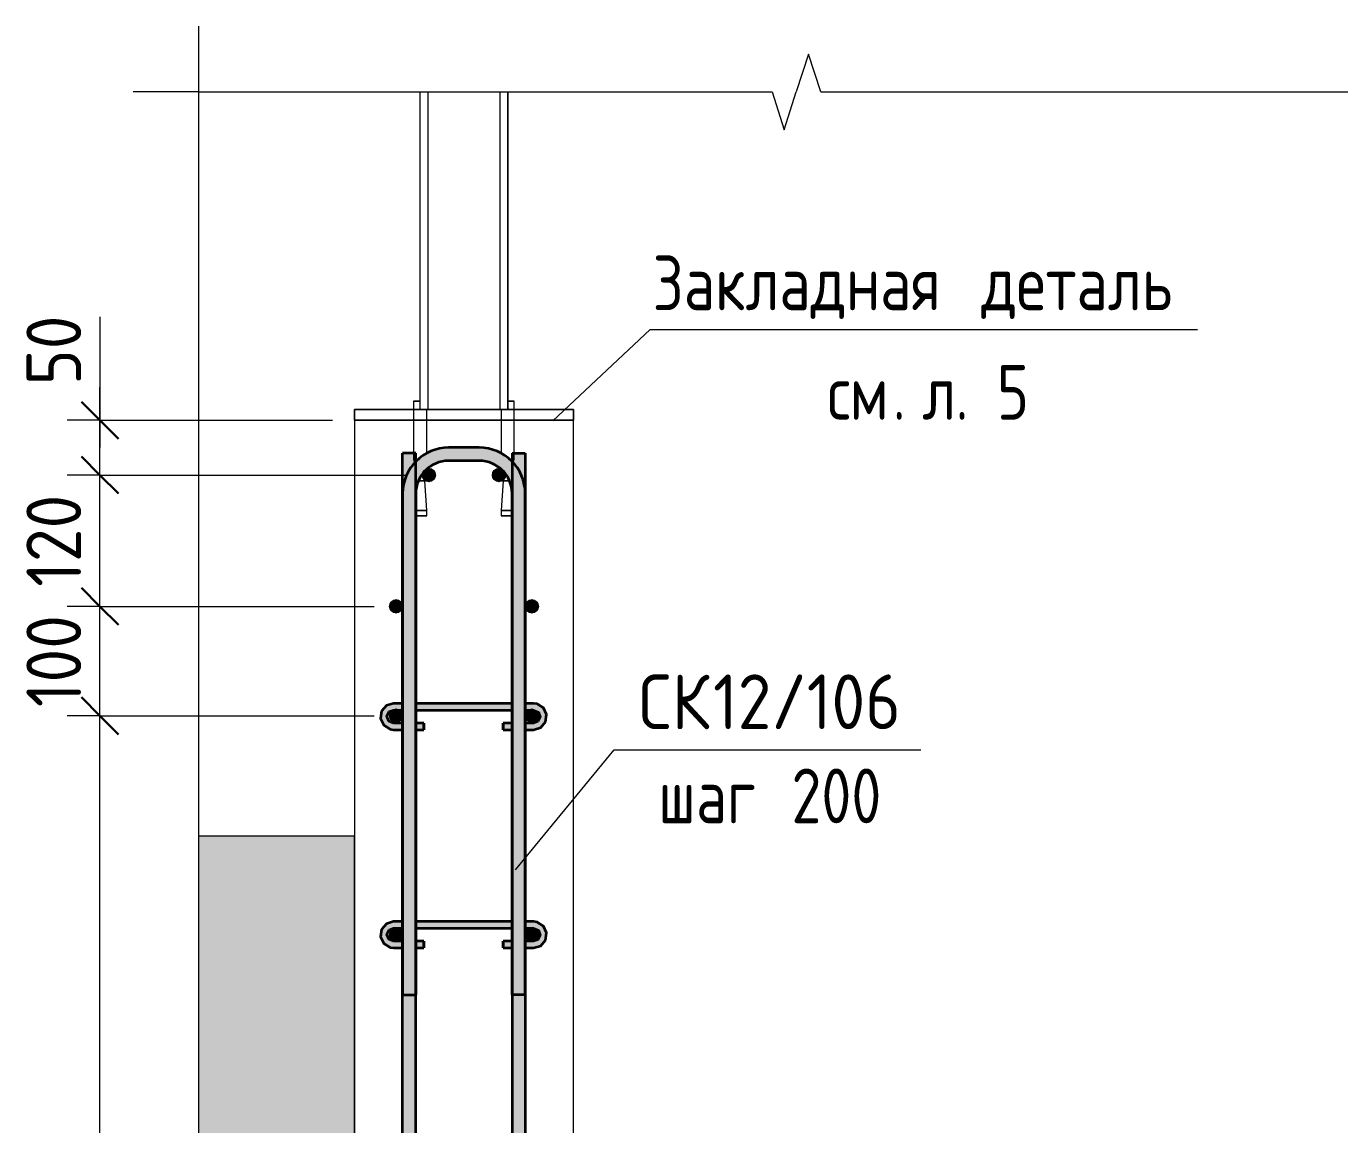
# Model space of a CAD drawing. Header units: millimetres. Extents: x -6516 to 17647, y -4389 to 6814.
# Drawn here: x 10620 to 11820, y -344 to 660 of the extents above; entities that cross this region are included whole.
import ezdxf

# ---------------------------------------------------------------- set-up
doc = ezdxf.new("R2010")
doc.units = ezdxf.units.MM
for name, color, linetype, lineweight in [('AA_Dim', 7, 'Continuous', 9), ('AA_Dim-20', 7, 'Continuous', 9), ('AA_Oformlenie', 7, 'Continuous', 9), ('AA_Vinoska', 7, 'Continuous', 9), ('AF_Balki', 7, 'Continuous', 20), ('AF_Stena_Опалубка', 253, 'Continuous', 20), ('KR_Armatura', 7, 'Continuous', 20), ('KR_Armatura_Tonkie', 7, 'Continuous', 20), ('KR_Colonna_KG', 7, 'Continuous', 20), ('KR_Detal', 7, 'Continuous', 20), ('KR_Fundament', 7, 'Continuous', 20)]:
    doc.layers.add(name, color=color, linetype=linetype, lineweight=lineweight)
doc.styles.add('GOST Common', font='GOST_Common.ttf', dxfattribs={"width": 0.85, "height": 50})
doc.styles.add('ISOCPEUR_1', font='isocpeur.TTF', dxfattribs={"width": 0.9, "height": 50})
doc.styles.add('ISOCPEUR_3', font='isocpeur.TTF', dxfattribs={"width": 0.8, "height": 50})
doc.dimstyles.new('05_Округл_1мм__прозр_', dxfattribs={"dimscale": 304.8, "dimtxt": 50.137748, "dimasz": 0.111549, "dimexe": 0.098425, "dimexo": 0.065617, "dimgap": 0.006562, "dimtad": 1, "dimdec": 0, "dimdsep": 46, "dimtxsty": 'ISOCPEUR_1', "dimblk1": 'OBLIQUE', "dimblk2": 'OBLIQUE', "dimsah": 1, "dimcen": 0.09, "dimdle": 0.098425, "dimazin": 0, "dimtfac": 1, "dimtdec": 4, "dimtix": 1, "dimtmove": 0, "dimatfit": 3, "dimfxl": 1, "dimtvp": 1, "dimtolj": 1, "dimtzin": 0, "dimlwd": 18, "dimlwe": 18, "dimarcsym": 2})
doc.dimstyles.new('05_Округл_1мм__прозр__1', dxfattribs={"dimscale": 304.8, "dimtxt": 50.137748, "dimasz": 0.111549, "dimexe": 0.098425, "dimexo": 0.065617, "dimgap": 0.006562, "dimtad": 1, "dimdec": 0, "dimdsep": 46, "dimtxsty": 'ISOCPEUR_1', "dimblk1": 'OBLIQUE', "dimblk2": 'OBLIQUE', "dimsah": 1, "dimcen": 0.09, "dimdle": 0.098425, "dimazin": 0, "dimtfac": 1, "dimtdec": 4, "dimtix": 1, "dimtmove": 1, "dimatfit": 3, "dimfxl": 1, "dimtvp": 1, "dimtolj": 1, "dimtzin": 0, "dimlwd": 18, "dimlwe": 18, "dimarcsym": 2})

# ---------------------------------------------------------------- blocks, each defined once
blk = doc.blocks.new('354_Прокат Лист _НесКаркас_РабПлоск_ - 354_Прокат Лист _НесКаркас_РабПлоск_-4002182-КР_РЗ_Арм_2')
at = {"layer": 'AF_Balki'}
for p, q in [((-21190.1, 310), (-21190.1, 300)), ((-20990.1, 310), (-21190.1, 310)), ((-21190.1, 310), (-20990.1, 310)), ((-21190.1, 300), (-21190.1, 310)), ((-21190.1, 300), (-20990.1, 300)), ((-20990.1, 300), (-21190.1, 300)), ((-20990.1, 300), (-20990.1, 310)), ((-20990.1, 310), (-20990.1, 300))]:
    blk.add_line(p, q, dxfattribs=at)
blk = doc.blocks.new('243_Профиль гнутый сварной квадратный _НесКол_2ур_ - 80х6-3877248-КР_РЗ_Арм_2')
at = {"layer": 'KR_Colonna_KG', "lineweight": 9}
for p, q in [((-21123.1, 600), (-21123.1, 310)), ((-21057.1, 310), (-21057.1, 600))]:
    blk.add_line(p, q, dxfattribs=at)
blk = doc.blocks.new('350_Шпилька массив _НесАрм_РабПлоск_ - 350_Шпилька массив _НесАрм_РабПлоск_-3969013-КР_РЗ_Арм_2')
at = {"layer": 'KR_Armatura_Tonkie', "lineweight": 35}
for points in [[(-21154.4, 17.4), (-21154.4, 23.3), (-21159.6, 26.3), (-21159.6, 32.3), (-21154.4, 35.4), (-21154.4, 41.2), (-21158, 39.8), (-21162.9, 37.8), (-21166.4, 29.3), (-21162.9, 20.8), (-21155.3, 17.7)], [(-21026.4, 17.4), (-21022.8, 18.8), (-21017.9, 20.8), (-21014.4, 29.3), (-21017.9, 37.8), (-21026.4, 41.2), (-21026.4, 35.3), (-21021.2, 32.3), (-21021.2, 26.3), (-21026.4, 23.2), (-21026.4, 17.7)], [(-21154.4, -181.9), (-21154.4, -176), (-21159.6, -173), (-21159.6, -167), (-21154.4, -163.9), (-21154.4, -158.2), (-21158, -159.5), (-21162.9, -161.6), (-21166.4, -170), (-21162.9, -178.5), (-21155.3, -181.6)], [(-21026.4, -181.9), (-21022.8, -180.5), (-21017.9, -178.5), (-21014.4, -170), (-21017.9, -161.6), (-21026.4, -158.2), (-21026.4, -164), (-21021.2, -167), (-21021.2, -173), (-21026.4, -176.2), (-21026.4, -181.6)]]:
    blk.add_hatch(color=256, dxfattribs=at).paths.add_polyline_path(points)
h = blk.add_hatch(color=256, dxfattribs=at)
h.paths.add_polyline_path([(-21079, 35.3), (-21046.1, 35.4), (-21046.1, 41.3), (-21134.1, 41.1), (-21134.1, 35.3), (-21117.7, 35.3)])
h.paths.add_polyline_path([(-21146.1, 35.3), (-21146.1, 41.3), (-21154.4, 41.2), (-21154.4, 35.3), (-21153.6, 35.3)])
h.paths.add_polyline_path([(-21026.4, 35.3), (-21026.4, 41.3), (-21034.1, 41.2), (-21034.1, 35.3)])
h = blk.add_hatch(color=256, dxfattribs=at)
h.paths.add_polyline_path([(-21154.4, 17.3), (-21146.1, 17.5), (-21146.1, 23.3), (-21154.4, 23.2), (-21154.4, 17.4)])
h.paths.add_polyline_path([(-21126.7, 17.3), (-21126.7, 23.3), (-21134.1, 23.1), (-21134.1, 17.3)])
h = blk.add_hatch(color=256, dxfattribs=at)
h.paths.add_polyline_path([(-21054.1, 17.3), (-21046.1, 17.5), (-21046.1, 23.3), (-21054.1, 23.2), (-21054.1, 17.4)])
h.paths.add_polyline_path([(-21026.4, 17.3), (-21026.4, 23.3), (-21034.1, 23.1), (-21034.1, 17.3)])
h = blk.add_hatch(color=256, dxfattribs=at)
h.paths.add_polyline_path([(-21153.6, -164), (-21146.1, -163.9), (-21146.1, -158), (-21154.4, -158.2), (-21154.4, -164)])
h.paths.add_polyline_path([(-21026.4, -164), (-21026.4, -158), (-21034.1, -158.2), (-21034.1, -164), (-21030.6, -164)])
h.paths.add_polyline_path([(-21117.7, -164), (-21046.1, -163.9), (-21046.1, -158), (-21134.1, -158.2), (-21134.1, -164)])
h = blk.add_hatch(color=256, dxfattribs=at)
h.paths.add_polyline_path([(-21134.1, -182), (-21126.7, -181.9), (-21126.7, -176), (-21134.1, -176.2), (-21134.1, -182)])
h.paths.add_polyline_path([(-21146.1, -182), (-21146.1, -176), (-21154.4, -176.2), (-21154.4, -182)])
h = blk.add_hatch(color=256, dxfattribs=at)
h.paths.add_polyline_path([(-21046.1, -182), (-21046.1, -176), (-21054.1, -176.2), (-21054.1, -182)])
h.paths.add_polyline_path([(-21034.1, -182), (-21026.4, -181.9), (-21026.4, -176), (-21034.1, -176.2), (-21034.1, -182)])
for p, q in [((-21146.1, 41.3), (-21154.4, 41.3)), ((-21046.1, 41.3), (-21134.1, 41.3)), ((-21026.4, 41.3), (-21034.1, 41.3)), ((-21154.4, 35.3), (-21146.1, 35.3)), ((-21134.1, 35.3), (-21046.1, 35.3)), ((-21034.1, 35.3), (-21026.4, 35.3)), ((-21146.1, 23.3), (-21154.4, 23.3)), ((-21154.4, 17.3), (-21146.1, 17.3)), ((-21126.7, 23.3), (-21134.1, 23.3)), ((-21134.1, 17.3), (-21126.7, 17.3)), ((-21126.7, 23.3), (-21126.7, 17.3)), ((-21126.7, 17.4), (-21126.7, 23.2)), ((-21046.1, 23.3), (-21054.1, 23.3)), ((-21054.1, 17.3), (-21054.1, 23.3)), ((-21054.1, 23.2), (-21054.1, 17.4)), ((-21054.1, 17.3), (-21046.1, 17.3)), ((-21026.4, 23.3), (-21034.1, 23.3)), ((-21034.1, 17.3), (-21026.4, 17.3)), ((-21146.1, -158), (-21154.4, -158)), ((-21154.4, -164), (-21146.1, -164)), ((-21046.1, -158), (-21134.1, -158)), ((-21134.1, -164), (-21046.1, -164)), ((-21026.4, -158), (-21034.1, -158)), ((-21034.1, -164), (-21026.4, -164)), ((-21146.1, -176), (-21154.4, -176)), ((-21126.7, -176), (-21134.1, -176)), ((-21126.7, -176), (-21126.7, -182)), ((-21126.7, -181.9), (-21126.7, -176.2)), ((-21046.1, -176), (-21054.1, -176)), ((-21054.1, -182), (-21054.1, -176)), ((-21054.1, -176.2), (-21054.1, -181.9)), ((-21026.4, -176), (-21034.1, -176)), ((-21154.4, -182), (-21146.1, -182)), ((-21134.1, -182), (-21126.7, -182)), ((-21054.1, -182), (-21046.1, -182)), ((-21034.1, -182), (-21026.4, -182))]:
    blk.add_line(p, q, dxfattribs=at)
at = {"layer": 'KR_Armatura_Tonkie', "lineweight": 35, "flags": 128}
for points in [[(-21154.4, 41.3), (-21160.9, 39.3), (-21165.4, 34.2), (-21166.3, 27.5), (-21163.4, 21.3), (-21157.6, 17.7), (-21154.4, 17.3)], [(-21026.4, 17.3), (-21019.9, 19.2), (-21015.5, 24.4), (-21014.6, 31.1), (-21017.4, 37.2), (-21023.2, 40.8), (-21026.4, 41.3)], [(-21154.4, 23.3), (-21158.8, 25.1), (-21160.4, 29.6), (-21158.3, 33.8), (-21154.4, 35.3)], [(-21026.4, 35.3), (-21022.1, 33.4), (-21020.4, 29), (-21022.5, 24.7), (-21026.4, 23.3)], [(-21154.4, -158), (-21160.9, -160), (-21165.4, -165.1), (-21166.3, -171.9), (-21163.4, -178), (-21157.6, -181.6), (-21154.4, -182)], [(-21154.4, -176), (-21158.8, -174.2), (-21160.4, -169.7), (-21158.3, -165.5), (-21154.4, -164)], [(-21026.4, -182), (-21019.9, -180.1), (-21015.5, -175), (-21014.6, -168.2), (-21017.4, -162.1), (-21023.2, -158.5), (-21026.4, -158)], [(-21026.4, -164), (-21022.1, -165.9), (-21020.4, -170.4), (-21022.5, -174.6), (-21026.4, -176)]]:
    blk.add_lwpolyline(points, dxfattribs=at)
blk = doc.blocks.new('354_Анкер клиновой _СоедНесК_РабПлоск_ - M12x120_20-3827929-КР_РЗ_Арм_2')
at = {"layer": 'KR_Detal'}
for p, q in [((-21044.1, 317.5), (-21050.1, 317.5)), ((-21050.1, 317.5), (-21044.1, 317.5)), ((-21044.1, 270), (-21044.1, 317.5)), ((-21056.1, 310), (-21056.1, 269.8)), ((-21046, 264.1), (-21048.2, 264.1)), ((-21048.2, 264.1), (-21046, 264.1)), ((-21044.1, 264.1), (-21046, 264.1)), ((-21046, 264.1), (-21044.1, 264.1)), ((-21044.7, 261.7), (-21044.1, 264.1)), ((-21044.1, 264.1), (-21044.1, 270)), ((-21055.5, 254.7), (-21055.5, 249.5)), ((-21044.7, 261.7), (-21045.5, 261.7)), ((-21045.5, 261.7), (-21044.7, 261.7)), ((-21044.7, 260.5), (-21044.7, 261.7)), ((-21056.1, 249.5), (-21056.1, 244.7)), ((-21051.2, 249.5), (-21056.1, 249.5)), ((-21056.1, 249.5), (-21051.2, 249.5)), ((-21054.3, 244.7), (-21056.1, 217.5)), ((-21048.7, 244.7), (-21056.1, 244.7)), ((-21056.1, 244.7), (-21048.7, 244.7)), ((-21051.5, 249.5), (-21055.5, 249.5)), ((-21055.5, 249.5), (-21051.5, 249.5)), ((-21054.3, 244.7), (-21048.7, 244.7)), ((-21048.7, 244.7), (-21054.3, 244.7)), ((-21056.1, 217.5), (-21056.1, 212.7)), ((-21046, 217.5), (-21056.1, 217.5)), ((-21056.1, 217.5), (-21046, 217.5)), ((-21046, 212.7), (-21056.1, 212.7)), ((-21056.1, 212.7), (-21046, 212.7))]:
    blk.add_line(p, q, dxfattribs=at)
blk = doc.blocks.new('354_Анкер клиновой _СоедНесК_РабПлоск_ - M12x120_20-3843482-КР_РЗ_Арм_2')
at = {"layer": 'KR_Detal'}
for p, q in [((-21136.1, 317.5), (-21136.1, 270)), ((-21136.1, 317.5), (-21130.1, 317.5)), ((-21130.1, 317.5), (-21136.1, 317.5)), ((-21124.1, 269.8), (-21124.1, 310)), ((-21136.1, 270), (-21136.1, 264.1)), ((-21136.1, 264.1), (-21135.5, 261.7)), ((-21134.1, 264.1), (-21136.1, 264.1)), ((-21136.1, 264.1), (-21134.1, 264.1)), ((-21132, 264.1), (-21134.1, 264.1)), ((-21134.1, 264.1), (-21132, 264.1)), ((-21135.5, 261.7), (-21135.5, 260.5)), ((-21134.6, 261.7), (-21135.5, 261.7)), ((-21135.5, 261.7), (-21134.6, 261.7)), ((-21124.7, 249.5), (-21124.7, 254.7)), ((-21131.4, 244.7), (-21125.9, 244.7)), ((-21125.9, 244.7), (-21131.4, 244.7)), ((-21131.4, 244.7), (-21124.1, 244.7)), ((-21124.1, 244.7), (-21131.4, 244.7)), ((-21128.9, 249.5), (-21124.1, 249.5)), ((-21124.1, 249.5), (-21128.9, 249.5)), ((-21124.7, 249.5), (-21128.7, 249.5)), ((-21128.7, 249.5), (-21124.7, 249.5)), ((-21124.1, 217.5), (-21125.9, 244.7)), ((-21124.1, 244.7), (-21124.1, 249.5)), ((-21124.1, 217.5), (-21134.1, 217.5)), ((-21134.1, 217.5), (-21124.1, 217.5)), ((-21124.1, 212.7), (-21124.1, 217.5)), ((-21134.1, 212.7), (-21124.1, 212.7)), ((-21124.1, 212.7), (-21134.1, 212.7))]:
    blk.add_line(p, q, dxfattribs=at)
blk = doc.blocks.new('011_Прямоугольник обрыва _ЭлУзла_ - 011_Прямоугольник обрыва _ЭлУзла_-3951288-КР_РЗ_Арм_2')
at = {"layer": 'AA_Oformlenie'}
for p, q in [((-21332.2, -462.8), (-21332.2, 600)), ((-21332.2, 600), (-20808.6, 600)), ((-20764.1, 600), (-19717.6, 600))]:
    blk.add_line(p, q, dxfattribs=at)
blk = doc.blocks.new('DIMBLOCK86-КР_РЗ_Арм_2')
at = {"layer": 'AA_Dim-20', "lineweight": 30}
for p, q in [((10687.1, 130), (10670.1, 147)), ((10687.1, 130), (10704.1, 113)), ((10687.1, 30), (10670.1, 47)), ((10687.1, 30), (10704.1, 13)), ((10687.1, -2970), (10670.1, -2953)), ((10687.1, -2970), (10704.1, -2987))]:
    blk.add_line(p, q, dxfattribs=at)
at = {"layer": 'AA_Dim-20', "lineweight": 18}
for p, q in [((10687.1, 130), (10657.1, 130)), ((10687.1, 130), (10937.6, 130)), ((10687.1, 30), (10657.1, 30)), ((10687.1, -2970), (10687.1, 30)), ((10687.1, 30), (10937.6, 30)), ((10687.1, -2970), (10657.1, -2970)), ((10687.1, -2970), (10937.6, -2970))]:
    blk.add_line(p, q, dxfattribs=at)
at = {"layer": 'AA_Dim-20', "color": 0, "lineweight": 18, "insert": (10619.9, -1637), "char_height": 50, "width": 400.724, "attachment_point": 1, "rotation": 90, "line_spacing_factor": 1.135194, "style": 'ISOCPEUR_1'}
blk.add_mtext('15х200=3000', dxfattribs=at)
blk = doc.blocks.new('_None')
blk = doc.blocks.new('DIMBLOCK87-КР_РЗ_Арм_2')
at = {"layer": 'AA_Dim-20', "lineweight": 30}
for p, q in [((10687.1, 250), (10670.1, 267)), ((10687.1, 250), (10704.1, 233)), ((10687.1, 130), (10670.1, 147)), ((10687.1, 130), (10704.1, 113)), ((10687.1, 30), (10670.1, 47)), ((10687.1, 30), (10704.1, 13))]:
    blk.add_line(p, q, dxfattribs=at)
at = {"layer": 'AA_Dim-20', "lineweight": 18}
for p, q in [((10687.1, 250), (10657.1, 250)), ((10687.1, 250), (10967.6, 250)), ((10687.1, 130), (10657.1, 130)), ((10687.1, 30), (10687.1, 130)), ((10687.1, 130), (10937.6, 130)), ((10687.1, 30), (10657.1, 30)), ((10687.1, 30), (10937.6, 30))]:
    blk.add_line(p, q, dxfattribs=at)
at = {"layer": 'AA_Dim-20', "color": 0, "lineweight": 18, "insert": (10619.9, 37.9), "char_height": 50, "width": 101.032, "attachment_point": 1, "rotation": 90, "line_spacing_factor": 1.135194, "style": 'ISOCPEUR_1'}
blk.add_mtext('100', dxfattribs=at)
blk = doc.blocks.new('DIMBLOCK88-КР_РЗ_Арм_2')
at = {"layer": 'AA_Dim-20', "lineweight": 30}
for p, q in [((10687.1, 300), (10670.1, 317)), ((10687.1, 300), (10704.1, 283)), ((10687.1, 250), (10670.1, 267)), ((10687.1, 250), (10704.1, 233)), ((10687.1, 130), (10670.1, 147)), ((10687.1, 130), (10704.1, 113))]:
    blk.add_line(p, q, dxfattribs=at)
at = {"layer": 'AA_Dim-20', "lineweight": 18}
for p, q in [((10687.1, 300), (10657.1, 300)), ((10687.1, 300), (10899.6, 300)), ((10687.1, 250), (10657.1, 250)), ((10687.1, 130), (10687.1, 250)), ((10687.1, 250), (10967.6, 250)), ((10687.1, 130), (10657.1, 130)), ((10687.1, 130), (10937.6, 130))]:
    blk.add_line(p, q, dxfattribs=at)
at = {"layer": 'AA_Dim-20', "color": 0, "lineweight": 18, "insert": (10619.9, 147.9), "char_height": 50, "width": 101.032, "attachment_point": 1, "rotation": 90, "line_spacing_factor": 1.135194, "style": 'ISOCPEUR_1'}
blk.add_mtext('120', dxfattribs=at)
blk = doc.blocks.new('DIMBLOCK89-КР_РЗ_Арм_2')
at = {"layer": 'AA_Dim-20', "lineweight": 18}
for p, q in [((10687.1, 394.6), (10687.1, 312.1)), ((10687.1, 250), (10687.1, 330)), ((10687.1, 312.1), (10687.1, 275)), ((10687.1, 300), (10657.1, 300)), ((10687.1, 300), (10899.6, 300)), ((10687.1, 250), (10657.1, 250)), ((10687.1, 250), (10967.6, 250))]:
    blk.add_line(p, q, dxfattribs=at)
at = {"layer": 'AA_Dim-20', "lineweight": 30}
for p, q in [((10687.1, 300), (10670.1, 317)), ((10687.1, 300), (10704.1, 283)), ((10687.1, 250), (10670.1, 267)), ((10687.1, 250), (10704.1, 233))]:
    blk.add_line(p, q, dxfattribs=at)
at = {"layer": 'AA_Dim-20', "color": 0, "lineweight": 18, "insert": (10619.9, 332.1), "char_height": 50, "width": 74.923, "attachment_point": 1, "rotation": 90, "line_spacing_factor": 1.135194, "style": 'ISOCPEUR_1'}
blk.add_mtext('50', dxfattribs=at)
blk = doc.blocks.new('042_М_Арматуры - Диам длина поз _ Шаг-2260295-КР_РЗ_Арм_2')
at = {"layer": 'AA_Vinoska'}
blk.add_line((-20913.5, -1449.4), (-20633.5, -1449.4), dxfattribs=at)
blk = doc.blocks.new('010_Текст с выноской - Текст 2 строки-3751057-КР_РЗ_Арм_2')
at = {"layer": 'AA_Vinoska'}
blk.add_line((-20919.9, 382.9), (-20419.9, 382.9), dxfattribs=at)

msp = doc.modelspace()

# ---------------------------------------------------------------- hatches: boundary and pattern name
at = {"layer": 'KR_Armatura', "lineweight": 9}
h = msp.add_hatch(color=256, dxfattribs=at)
edge = h.paths.add_edge_path()
edge.add_arc((10987.6218, 250), 6, 0, 360)
for points in [[(10987.6218, 244), (10992.818, 247), (10992.818, 253), (10987.6218, 256), (10982.4257, 253), (10982.4257, 247)], [(11051.6218, 244), (11056.818, 247), (11056.818, 253), (11051.6218, 256), (11046.4257, 253), (11046.4257, 247)], [(10957.6218, 124), (10962.818, 127), (10962.818, 133), (10957.6218, 136), (10952.4257, 133), (10952.4257, 127)], [(11081.6218, 124), (11086.818, 127), (11086.818, 133), (11081.6218, 136), (11076.4257, 133), (11076.4257, 127)], [(10957.6218, 24), (10962.818, 27), (10962.818, 33), (10957.6218, 36), (10952.4257, 33), (10952.4257, 27), (10953.2782, 26.5078)], [(11081.6218, 24), (11086.818, 27), (11086.818, 33), (11081.6218, 36), (11076.4257, 33), (11076.4257, 27)], [(10957.6218, -176), (10962.818, -173), (10962.818, -167), (10957.6218, -164), (10952.4257, -167), (10952.4257, -173), (10956.832, -175.544)], [(11081.6218, -176), (11086.818, -173), (11086.818, -167), (11081.6218, -164), (11076.4257, -167), (11076.4257, -173), (11080.832, -175.544)]]:
    msp.add_hatch(color=256, dxfattribs=at).paths.add_polyline_path(points)
h = msp.add_hatch(color=256, dxfattribs=at)
edge = h.paths.add_edge_path()
edge.add_arc((11051.6218, 250), 6, 0, 360)
h = msp.add_hatch(color=256, dxfattribs=at)
edge = h.paths.add_edge_path()
edge.add_arc((10957.6218, 130), 6, 0, 360)
h = msp.add_hatch(color=256, dxfattribs=at)
edge = h.paths.add_edge_path()
edge.add_arc((11081.6218, 130), 6, 0, 360)
h = msp.add_hatch(color=256, dxfattribs=at)
edge = h.paths.add_edge_path()
edge.add_arc((10957.6218, 30), 6, 0, 360)
h = msp.add_hatch(color=256, dxfattribs=at)
edge = h.paths.add_edge_path()
edge.add_arc((11081.6218, 30), 6, 0, 360)
h = msp.add_hatch(color=256, dxfattribs=at)
edge = h.paths.add_edge_path()
edge.add_arc((10957.6218, -170), 6, 0, 360)
h = msp.add_hatch(color=256, dxfattribs=at)
edge = h.paths.add_edge_path()
edge.add_arc((11081.6218, -170), 6, 0, 360)
at = {"layer": 'KR_Armatura_Tonkie'}
for color, points in [(250, [(10963.6218, 233), (10975.6218, 233), (10976.6441, 240.7646), (10979.6411, 248), (10984.4086, 254.2132), (10990.6218, 258.9808), (10997.8573, 261.9778), (11005.6218, 263), (11005.6218, 275), (10994.7514, 273.5689), (10984.6218, 269.3731), (10975.9234, 262.6985), (10969.2488, 254), (10965.053, 243.8704)]), (250, [(11005.6218, 263), (11033.6218, 263), (11033.6218, 275), (11005.6218, 275)]), (250, [(11075.6218, 233), (11074.1907, 243.8704), (11069.9949, 254), (11063.3203, 262.6985), (11054.6218, 269.3731), (11044.4922, 273.5689), (11033.6218, 275), (11033.6218, 263), (11041.3864, 261.9778), (11048.6218, 258.9808), (11054.835, 254.2132), (11059.6026, 248), (11062.5996, 240.7646), (11063.6218, 233)]), (250, [(10975.6218, -225), (10975.6218, 233), (10963.6218, 233), (10963.6218, -225)]), (256, [(11069.3974, -225), (11075.6218, -225), (11075.6218, 233), (11063.6218, 233), (11063.6218, -225)])]:
    msp.add_hatch(color=color, dxfattribs=at).paths.add_polyline_path(points)
at = {"layer": 'KR_Armatura_Tonkie', "transparency": 33554432}
h = msp.add_hatch(color=250, dxfattribs=at)
h.paths.add_polyline_path([(10963.6218, -3238), (10975.6218, -3238), (10975.6218, -3028), (10963.6218, -3028), (10963.6218, -3083.9608)])
h.paths.add_polyline_path([(10969.6218, -3012), (10975.6218, -3012), (10975.6218, 270), (10963.6218, 270), (10963.6218, -3012)])
h = msp.add_hatch(color=256, dxfattribs=at)
h.paths.add_polyline_path([(11075.6218, -3238), (11075.6218, -3028), (11063.6218, -3028), (11063.6218, -3238)])
h.paths.add_polyline_path([(11069.6218, -3012), (11075.6218, -3012), (11075.6218, 270), (11063.6218, 270), (11063.6218, -3012), (11069.3974, -3012)])
at = {"layer": 'KR_Fundament', "lineweight": 9}
h = msp.add_hatch(dxfattribs=at)
h.set_pattern_fill('FP_16', color=256, style=0, pattern_type=2)
h.set_pattern_definition([(0, (11249.16, -300), (162.56, 40.64), [6.706, -115.214, 6.706, -115.214, -650.24]), (0, (11249.16, -300), (162.56, 40.64), [-243.84, 6.706, -237.134, 6.706, -115.214, -284.48]), (0, (11249.16, -300), (162.56, 40.64), [-609.6, 6.706, -74.574, 6.706, -196.494]), (120, (11310.12, -279.68), (-116.47527, 120.4611), [6.706, -115.214, 6.706, -765.454]), (120, (11310.12, -279.68), (-116.47527, 120.4611), [-128.626, -115.214, 6.706, -237.134, -406.4]), (120, (11310.12, -279.68), (-116.47527, 120.4611), [-487.68, 6.706, -115.214, 6.706, -277.774]), (120, (11310.12, -279.68), (-116.47527, 120.4611), [-616.306, -74.574, 6.706, -196.494]), (240, (11330.44, -198.4), (-46.08473, -161.1011), [6.706, -115.214, 6.706, -765.454]), (240, (11330.44, -198.4), (-46.08473, -161.1011), [-128.626, -115.214, 6.706, -237.134, -406.4]), (240, (11330.44, -198.4), (-46.08473, -161.1011), [-487.68, 6.706, -115.214, 6.706, -277.774]), (240, (11330.44, -198.4), (-46.08473, -161.1011), [-616.306, -74.574, 6.706, -196.494])])
h.paths.add_polyline_path([(12540.2411, -3620), (12659.6218, -3620), (12659.6218, -3420), (10819.6218, -3420), (10819.6218, -3320), (10919.6218, -3320), (10919.6218, -80), (10777.5215, -80), (10777.5215, -462.8278), (10793.2225, -462.8278), (10793.2225, -485.3513), (10777.5215, -485.3513), (10812.1625, -496.3513), (10777.5215, -507.3513), (10777.5215, -2633.5304), (10793.2225, -2633.5304), (10793.2225, -2656.0539), (10777.5215, -2656.0539), (10812.1625, -2667.0539), (10777.5215, -2678.0539), (10777.5215, -3620), (11920.9385, -3620)])

# ---------------------------------------------------------------- linework, layer by layer
at = {"layer": 'AA_Vinoska'}
for p, q in [((10777.5215, 600), (10777.5215, 660)), ((11334.3083, 634.6601), (11323.0466, 600)), ((11345.57, 600), (11334.3083, 634.6601)), ((10777.5215, 600), (10717.5215, 600)), ((11301.0466, 600), (11312.0466, 565.359)), ((11312.0466, 565.359), (11323.0466, 600)), ((11100.7833, 299.5444), (11189.7414, 382.895)), ((11066.6974, -110.6551), (11157.0025, -1.1905))]:
    msp.add_line(p, q, dxfattribs=at)
at = {"layer": 'AF_Stena_Опалубка'}
for p, q in [((11119.6218, 300), (10919.6218, 300)), ((10919.6218, 300), (10919.6218, -3020)), ((11119.6218, -1970), (11119.6218, 300))]:
    msp.add_line(p, q, dxfattribs=at)
at = {"layer": 'KR_Armatura', "lineweight": 9}
for p, q in [((10987.6218, 256), (10982.4257, 253)), ((10982.4257, 253), (10982.4257, 247)), ((10992.818, 253), (10987.6218, 256)), ((10992.818, 247), (10992.818, 253)), ((11051.6218, 256), (11046.4257, 253)), ((11046.4257, 253), (11046.4257, 247)), ((11056.818, 253), (11051.6218, 256)), ((11056.818, 247), (11056.818, 253)), ((10982.4257, 247), (10987.6218, 244)), ((10987.6218, 244), (10992.818, 247)), ((11046.4257, 247), (11051.6218, 244)), ((11051.6218, 244), (11056.818, 247)), ((10957.6218, 136), (10952.4257, 133)), ((10952.4257, 133), (10952.4257, 127)), ((10962.818, 133), (10957.6218, 136)), ((10962.818, 127), (10962.818, 133)), ((11081.6218, 136), (11076.4257, 133)), ((11076.4257, 133), (11076.4257, 127)), ((11086.818, 133), (11081.6218, 136)), ((11086.818, 127), (11086.818, 133)), ((10952.4257, 127), (10957.6218, 124)), ((10957.6218, 124), (10962.818, 127)), ((11076.4257, 127), (11081.6218, 124)), ((11081.6218, 124), (11086.818, 127)), ((10957.6218, 36), (10952.4257, 33)), ((10962.818, 33), (10957.6218, 36)), ((11081.6218, 36), (11076.4257, 33)), ((11086.818, 33), (11081.6218, 36)), ((10952.4257, 33), (10952.4257, 27)), ((10952.4257, 27), (10953.2782, 26.5078)), ((10953.2782, 26.5078), (10957.6218, 24)), ((10957.6218, 24), (10962.818, 27)), ((10962.818, 27), (10962.818, 33)), ((11076.4257, 33), (11076.4257, 27)), ((11076.4257, 27), (11081.6218, 24)), ((11081.6218, 24), (11086.818, 27)), ((11086.818, 27), (11086.818, 33)), ((10957.6218, -164), (10952.4257, -167)), ((10952.4257, -167), (10952.4257, -173)), ((10962.818, -167), (10957.6218, -164)), ((10962.818, -173), (10962.818, -167)), ((11081.6218, -164), (11076.4257, -167)), ((11076.4257, -167), (11076.4257, -173)), ((11086.818, -167), (11081.6218, -164)), ((11086.818, -173), (11086.818, -167)), ((10952.4257, -173), (10956.832, -175.544)), ((10956.832, -175.544), (10957.6218, -176)), ((10957.6218, -176), (10962.818, -173)), ((11076.4257, -173), (11080.832, -175.544)), ((11080.832, -175.544), (11081.6218, -176)), ((11081.6218, -176), (11086.818, -173))]:
    msp.add_line(p, q, dxfattribs=at)
for centre in [(10987.6218, 250), (11051.6218, 250), (10957.6218, 130), (11081.6218, 130), (10957.6218, 30), (11081.6218, 30), (10957.6218, -170), (11081.6218, -170)]:
    msp.add_circle(centre, 6, dxfattribs=at)
at = {"layer": 'KR_Armatura_Tonkie', "lineweight": 35}
for p, q in [((10975.6218, 270), (10963.6218, 270)), ((10963.6218, -3012), (10963.6218, 270)), ((10975.6218, -3012), (10975.6218, 270)), ((11033.6218, 275), (11005.6218, 275)), ((11063.6218, 270), (11063.6218, -3012)), ((11063.6218, 270), (11075.6218, 270)), ((11075.6218, 270), (11075.6218, -3012)), ((11033.6218, 263), (11005.6218, 263)), ((10963.6218, 233), (10963.6218, -225)), ((10975.6218, 233), (10975.6218, -225)), ((11063.6218, -225), (11063.6218, 233)), ((11075.6218, -225), (11075.6218, 233)), ((10963.6218, -225), (10975.6218, -225)), ((11075.6218, -225), (11063.6218, -225))]:
    msp.add_line(p, q, dxfattribs=at)
for centre, radius, start, end in [((11005.6218, 233), 42, 90, 180), ((11033.6218, 233), 42, 360, 90), ((11005.6218, 233), 30, 90, 180), ((11033.6218, 233), 30, 0, 90)]:
    msp.add_arc(centre, radius, start, end, dxfattribs=at)
at = {"layer": 'KR_Colonna_KG'}
for p, q in [((10979.6218, 310), (10979.6218, 600)), ((10979.6218, 310), (10979.6218, 600)), ((11059.6218, 600), (11059.6218, 310)), ((11059.6218, 310), (11059.6218, 600)), ((11059.6218, 310), (10979.6218, 310)), ((10979.6218, 310), (11059.6218, 310)), ((11053.6218, 310), (10985.6218, 310)), ((10985.6218, 310), (11053.6218, 310))]:
    msp.add_line(p, q, dxfattribs=at)
at = {"layer": 'KR_Fundament'}
for p, q in [((10919.6218, -80), (10777.5215, -80)), ((10919.6218, -3320), (10919.6218, -80))]:
    msp.add_line(p, q, dxfattribs=at)

# ---------------------------------------------------------------- block references
at = {"layer": 'AA_Oformlenie'}
msp.add_blockref('011_Прямоугольник обрыва _ЭлУзла_ - 011_Прямоугольник обрыва _ЭлУзла_-3951288-КР_РЗ_Арм_2', (32109.6834, 0), dxfattribs=at)
at = {"layer": 'AA_Vinoska'}
for name, p in [('010_Текст с выноской - Текст 2 строки-3751057-КР_РЗ_Арм_2', (32109.6834, 0)), ('042_М_Арматуры - Диам длина поз _ Шаг-2260295-КР_РЗ_Арм_2', (32070.4951, 1448.2257))]:
    msp.add_blockref(name, p, dxfattribs=at)
at = {"layer": 'AF_Balki'}
msp.add_blockref('354_Прокат Лист _НесКаркас_РабПлоск_ - 354_Прокат Лист _НесКаркас_РабПлоск_-4002182-КР_РЗ_Арм_2', (32109.6834, 0), dxfattribs=at)
at = {"layer": 'KR_Armatura_Tonkie', "lineweight": 35}
msp.add_blockref('350_Шпилька массив _НесАрм_РабПлоск_ - 350_Шпилька массив _НесАрм_РабПлоск_-3969013-КР_РЗ_Арм_2', (32109.6834, 0), dxfattribs=at)
at = {"layer": 'KR_Colonna_KG', "lineweight": 9}
msp.add_blockref('243_Профиль гнутый сварной квадратный _НесКол_2ур_ - 80х6-3877248-КР_РЗ_Арм_2', (32109.6834, 0), dxfattribs=at)
at = {"layer": 'KR_Detal'}
for name in ['354_Анкер клиновой _СоедНесК_РабПлоск_ - M12x120_20-3843482-КР_РЗ_Арм_2', '354_Анкер клиновой _СоедНесК_РабПлоск_ - M12x120_20-3827929-КР_РЗ_Арм_2']:
    msp.add_blockref(name, (32109.6834, 0), dxfattribs=at)

# ---------------------------------------------------------------- texts
at = {"layer": 'AA_Vinoska', "char_height": 50, "attachment_point": 1}
for s, insert, width, style in [('Закладная', (11191.972, 450.541), 346.168662, 'GOST Common'), ('\\fGOST Common|b0|i0|c204|p34|;\\W.85; ', (11477.5897, 450.541), 17.717294, 'GOST Common'), ('деталь', (11492.2079, 450.541), 234.413425, 'GOST Common'), ('. 5', (11468.6328, 350.541), 69.506306, 'GOST Common'), ('см', (11351.687, 350.541), 72.232044, 'GOST Common'), ('\\fGOST Common|b0|i0|c204|p34|;\\W.85;л', (11438.2719, 350.541), 36.797456, 'GOST Common'), ('. ', (11411.2844, 350.541), 32.70885, 'GOST Common'), ('СК', (11179.2953, 67.8145), 82.253137, 'ISOCPEUR_1'), ('12/106', (11247.161, 67.8145), 210.683475, 'ISOCPEUR_1'), (' 200', (11293.3437, -18.1665), 133.4008, 'ISOCPEUR_3'), ('шаг', (11197.0353, -18.1665), 116.7257, 'ISOCPEUR_3')]:
    msp.add_mtext(s, dxfattribs=dict(at, insert=insert, width=width, style=style))

# ---------------------------------------------------------------- dimensions: what is measured, and where the dimension line sits
at = {"layer": 'AA_Dim', "lineweight": 18}
dim = msp.add_linear_dim(base=(10687.0791, 300), p1=(10987.6218, 250), p2=(10919.6218, 300), angle=90, text='50', dimstyle='05_Округл_1мм__прозр__1', override={"dimpost": '<>', "dimblk1": 'None', "dimblk2": 'None', "dimsah": 1, "dimfxl": 84.403791}, dxfattribs=at)
dim.commit()
dim.dimension.update_dxf_attribs({"geometry": 'DIMBLOCK89-КР_РЗ_Арм_2', "text_midpoint": (10653.2765, 369.6006), "dimtype": 160, "text_rotation": 90})
for base, p1, p2, text, override, picture, middle in [((10687.0791, 250), (10957.6218, 130), (10987.6218, 250), '120', {"dimpost": '<>', "dimblk1": 'None', "dimblk2": 'None', "dimsah": 1, "dimfxl": 123.693169}, 'DIMBLOCK88-КР_РЗ_Арм_2', (10660.0791, 190)), ((10687.0791, 130), (10957.6218, 30), (10957.6218, 130), '100', {"dimpost": '<>', "dimblk1": 'None', "dimblk2": 'None', "dimsah": 1, "dimfxl": 100}, 'DIMBLOCK87-КР_РЗ_Арм_2', (10660.0791, 80)), ((10687.0791, 30), (10957.6218, -2970), (10957.6218, 30), '15х200=3000', {"dimpost": '<>', "dimblk1": 'None', "dimblk2": 'None', "dimsah": 1, "dimfxl": 3000}, 'DIMBLOCK86-КР_РЗ_Арм_2', (10660.0791, -1470))]:
    dim = msp.add_linear_dim(base=base, p1=p1, p2=p2, angle=90, text=text, dimstyle='05_Округл_1мм__прозр_', override=override, dxfattribs=at)
    dim.commit()
    dim.dimension.update_dxf_attribs({"geometry": picture, "text_midpoint": middle})

doc.saveas('drawing.dxf')
